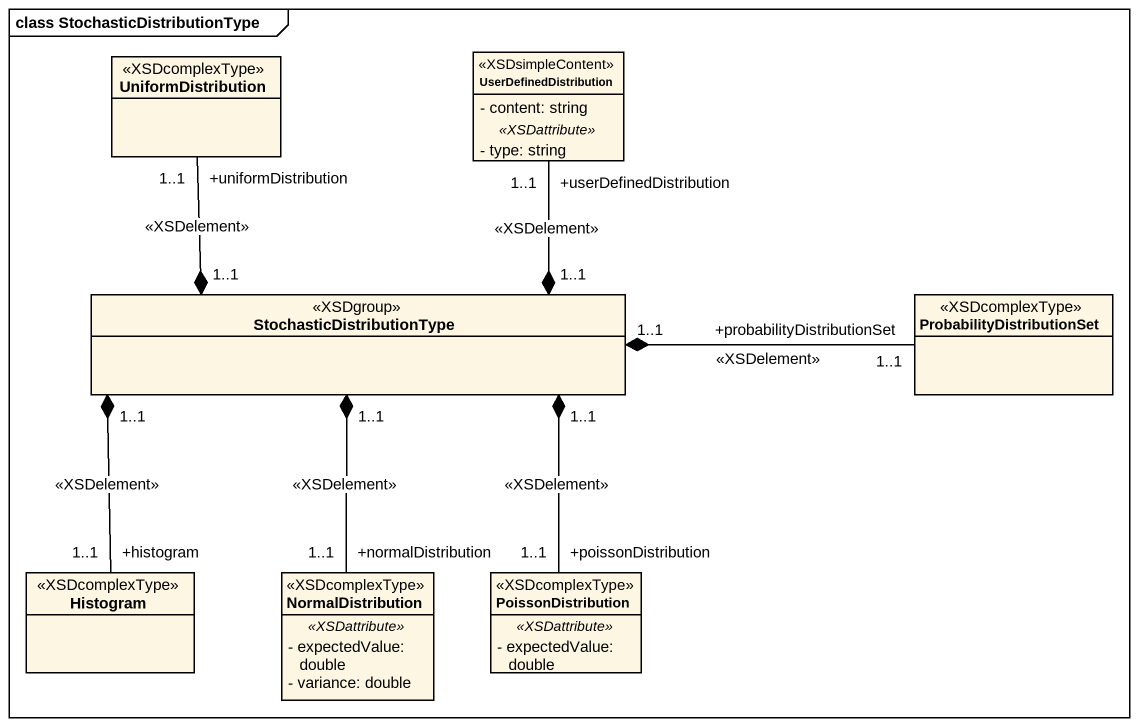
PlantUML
@startuml
mainframe class StochasticDistributionType
hide circle
hide empty members
skinparam classAttributeIconSize 0
class UserDefinedDistribution <<XSDsimpleContent>> {
  - content: string
  .. <<XSDattribute>> ..
  - type: string
}
class UniformDistribution <<XSDcomplexType>>
class StochasticDistributionType <<XSDgroup>>
class ProbabilityDistributionSet <<XSDcomplexType>>
class Histogram <<XSDcomplexType>>
class NormalDistribution <<XSDcomplexType>> {
  .. <<XSDattribute>> ..
  - expectedValue: double
  - variance: double
}
class PoissonDistribution <<XSDcomplexType>> {
  .. <<XSDattribute>> ..
  - expectedValue: double
}
StochasticDistributionType "1..1" *-up- "+userDefinedDistribution\n1..1" UserDefinedDistribution : <<XSDelement>>
StochasticDistributionType "1..1" *-up- "+uniformDistribution\n1..1" UniformDistribution : <<XSDelement>>
StochasticDistributionType "1..1" *-right- "+probabilityDistributionSet\n1..1" ProbabilityDistributionSet : <<XSDelement>>
StochasticDistributionType "1..1" *-- "+histogram\n1..1" Histogram : <<XSDelement>>
StochasticDistributionType "1..1" *-- "+normalDistribution\n1..1" NormalDistribution : <<XSDelement>>
StochasticDistributionType "1..1" *-- "+poissonDistribution\n1..1" PoissonDistribution : <<XSDelement>>
@enduml
